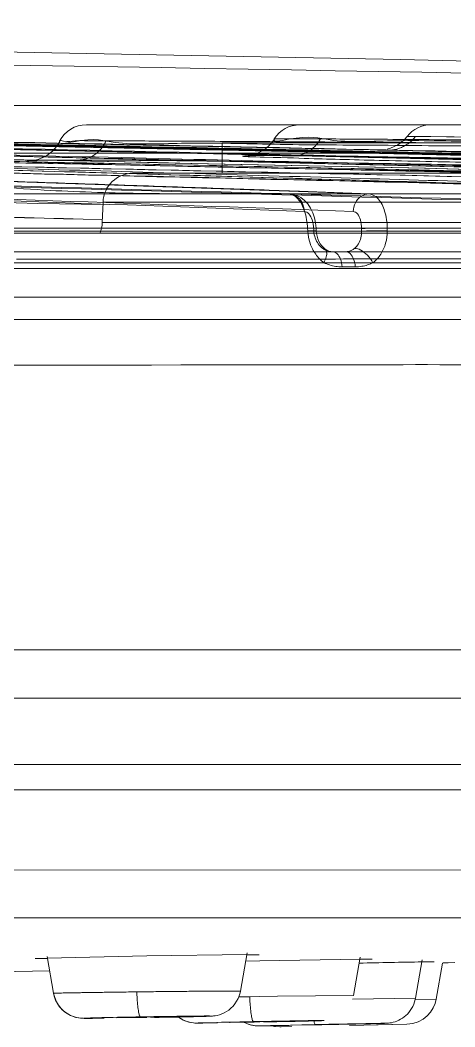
# Model space of a CAD drawing. Header units: millimetres. Extents: x 5438 to 6032, y -2661 to -1821.
# Drawn here: x 5837.965 to 5839.761, y -2151.171 to -2147.007 of the extents above; entities that cross this region are included whole.
import ezdxf

# ---------------------------------------------------------------- set-up
doc = ezdxf.new("R2010")
doc.units = ezdxf.units.MM
doc.header["$LTSCALE"] = 0.1
doc.layers.get('0').update_dxf_attribs({"lineweight": 15})

msp = doc.modelspace()

# ---------------------------------------------------------------- linework, layer by layer
for p, q in [((5838.2388, -2147.44), (5842.7849, -2147.44)), ((5838.3198, -2147.5068), (5838.271, -2147.5067)), ((5842.2236, -2147.515), (5838.8001, -2147.515)), ((5838.8001, -2147.64), (5838.8001, -2147.515)), ((5839.026, -2147.4982), (5839.0149, -2147.4985)), ((5839.0405, -2147.4981), (5839.026, -2147.4982)), ((5839.0642, -2147.498), (5839.0405, -2147.498)), ((5839.0693, -2147.498), (5839.0642, -2147.4981)), ((5839.1025, -2147.4981), (5839.0693, -2147.4981)), ((5839.2057, -2147.4981), (5839.1025, -2147.4984)), ((5839.5656, -2147.4878), (5839.564, -2147.4879)), ((5839.5991, -2147.4879), (5839.5649, -2147.4883)), ((5839.5672, -2147.4878), (5839.5656, -2147.4878)), ((5841.2236, -2147.5051), (5839.5672, -2147.4878)), ((5839.5991, -2147.4883), (5841.2236, -2147.5069)), ((5839.4788, -2147.5456), (5839.442, -2147.5445)), ((5839.4505, -2147.5447), (5839.4549, -2147.5448)), ((5839.4549, -2147.5448), (5839.4793, -2147.5456)), ((5843.0407, -2147.6299), (5839.4788, -2147.5456)), ((5838.0196, -2147.5877), (5838.0239, -2147.5875)), ((5838.0239, -2147.5875), (5838.0293, -2147.5873)), ((5838.0293, -2147.5873), (5838.036, -2147.5872)), ((5838.031, -2147.5871), (5838.1993, -2147.5859)), ((5838.036, -2147.5872), (5838.0438, -2147.587)), ((5838.0438, -2147.587), (5838.0528, -2147.5868)), ((5838.0528, -2147.5868), (5838.0632, -2147.5866)), ((5838.0632, -2147.5866), (5838.075, -2147.5865)), ((5838.075, -2147.5865), (5838.0882, -2147.5863)), ((5838.0882, -2147.5863), (5838.1029, -2147.5862)), ((5838.1029, -2147.5862), (5838.1193, -2147.5861)), ((5838.1193, -2147.5861), (5838.1373, -2147.586)), ((5838.1373, -2147.586), (5838.1571, -2147.586)), ((5838.1571, -2147.586), (5838.1789, -2147.586)), ((5838.1789, -2147.586), (5838.2026, -2147.586)), ((5838.3079, -2147.5863), (5838.3547, -2147.5865)), ((5838.3547, -2147.5865), (5838.4038, -2147.5868)), ((5838.4038, -2147.5868), (5838.4549, -2147.5872)), ((5838.4549, -2147.5872), (5838.508, -2147.5876)), ((5838.508, -2147.5876), (5838.5628, -2147.5881)), ((5838.5628, -2147.5881), (5838.6191, -2147.5887)), ((5838.6191, -2147.5887), (5838.6769, -2147.5893)), ((5838.6769, -2147.5893), (5838.736, -2147.5899)), ((5838.736, -2147.5899), (5838.7961, -2147.5906)), ((5838.7961, -2147.5906), (5838.8573, -2147.5913)), ((5838.8573, -2147.5913), (5838.9194, -2147.5921)), ((5838.9035, -2147.568), (5838.9057, -2147.5679)), ((5838.9057, -2147.5679), (5838.9088, -2147.5679)), ((5838.9088, -2147.5679), (5838.9128, -2147.5678)), ((5838.9128, -2147.5678), (5838.9203, -2147.5677)), ((5838.9194, -2147.5921), (5838.9821, -2147.5929)), ((5838.9203, -2147.5677), (5838.9295, -2147.5676)), ((5839.0894, -2147.5681), (5838.9236, -2147.5675)), ((5838.9295, -2147.5676), (5838.9403, -2147.5675)), ((5838.9403, -2147.5675), (5838.953, -2147.5675)), ((5838.953, -2147.5675), (5838.9675, -2147.5675)), ((5838.9675, -2147.5675), (5838.984, -2147.5675)), ((5838.9821, -2147.5929), (5839.0455, -2147.5938)), ((5838.984, -2147.5675), (5839.0026, -2147.5675)), ((5839.0026, -2147.5675), (5839.0235, -2147.5676)), ((5839.0235, -2147.5676), (5839.0469, -2147.5678)), ((5839.0455, -2147.5938), (5839.1095, -2147.5947)), ((5839.0469, -2147.5678), (5839.073, -2147.568)), ((5839.073, -2147.568), (5839.092, -2147.5681)), ((5839.1095, -2147.5947), (5839.1738, -2147.5956)), ((5839.1738, -2147.5956), (5839.2383, -2147.5966)), ((5839.2225, -2147.5695), (5839.2813, -2147.5702)), ((5839.2383, -2147.5966), (5839.3031, -2147.5976)), ((5839.2813, -2147.5702), (5839.3433, -2147.571)), ((5839.3031, -2147.5976), (5839.368, -2147.5986)), ((5839.3433, -2147.571), (5839.408, -2147.572)), ((5839.368, -2147.5986), (5839.4328, -2147.5996)), ((5839.408, -2147.572), (5839.4753, -2147.5729)), ((5839.4328, -2147.5996), (5839.4975, -2147.6007)), ((5839.4753, -2147.5729), (5839.5448, -2147.574)), ((5839.4975, -2147.6007), (5839.562, -2147.6017)), ((5839.5448, -2147.574), (5839.6162, -2147.5751)), ((5839.562, -2147.6017), (5839.6261, -2147.6028)), ((5839.6162, -2147.5751), (5839.6893, -2147.5763)), ((5839.6261, -2147.6028), (5839.6899, -2147.6039)), ((5839.6893, -2147.5763), (5839.7639, -2147.5776)), ((5839.6899, -2147.6039), (5839.7532, -2147.605)), ((5839.7532, -2147.605), (5839.8472, -2147.6067)), ((5841.1681, -2147.64), (5838.4321, -2147.64)), ((5839.3941, -2147.7256), (5837.5482, -2147.6615)), ((5839.0746, -2147.7259), (5831.4672, -2147.7228)), ((5834.2202, -2147.7238), (5841.3022, -2147.7265)), ((5839.0766, -2147.7259), (5839.0624, -2147.7254)), ((5838.3072, -2147.7607), (5838.3043, -2147.8444)), ((5841.293, -2147.7607), (5838.3072, -2147.7607)), ((5838.3043, -2147.8444), (5842.7195, -2147.8444)), ((5846.4445, -2147.8886), (5799.3983, -2147.8886)), ((5801.8827, -2147.8887), (5838.0729, -2147.8887)), ((5824.2352, -2147.8806), (5846.1892, -2147.8806)), ((5824.6937, -2147.8807), (5846.1971, -2147.8807)), ((5831.4979, -2147.8649), (5839.1526, -2147.868)), ((5841.3994, -2147.8686), (5834.2636, -2147.8659)), ((5846.3169, -2147.8887), (5838.0729, -2147.8887)), ((5838.0729, -2147.8887), (5847.0639, -2147.8887)), ((5839.1876, -2147.8678), (5839.1526, -2147.868)), ((5839.1531, -2147.8793), (5839.1526, -2147.868)), ((5839.1883, -2147.879), (5839.1531, -2147.8793)), ((5839.1876, -2147.8678), (5839.1778, -2147.8697)), ((5839.1783, -2147.8806), (5839.1778, -2147.8697)), ((5839.1883, -2147.879), (5839.1783, -2147.8806)), ((5839.1876, -2147.8678), (5839.1883, -2147.879)), ((5839.3758, -2147.8698), (5839.3757, -2147.8806)), ((5839.4818, -2147.8793), (5839.482, -2147.8681)), ((5824.3144, -2147.965), (5846.2035, -2147.965)), ((5839.2202, -2148.0106), (5834.1792, -2148.0104)), ((5834.1936, -2148.0104), (5841.4574, -2148.0104)), ((5837.9502, -2147.9965), (5838.0755, -2147.9965)), ((5838.0755, -2147.9965), (5838.1819, -2147.9965)), ((5838.1819, -2147.9965), (5838.5024, -2147.9964)), ((5838.5024, -2147.9964), (5838.5398, -2147.9964)), ((5838.5398, -2147.9964), (5838.5762, -2147.9964)), ((5838.5762, -2147.9964), (5838.7314, -2147.9962)), ((5838.7314, -2147.9962), (5838.8052, -2147.9961)), ((5844.3893, -2148.0104), (5839.4228, -2148.0104)), ((5846.0012, -2148.0341), (5834.178, -2148.0341)), ((5839.2955, -2148.0275), (5839.3499, -2148.0275)), ((5834.1692, -2148.1525), (5845.8769, -2148.1525)), ((5838.0387, -2148.2449), (5837.8532, -2148.2449)), ((5838.209, -2148.2449), (5838.0387, -2148.2449)), ((5838.4068, -2148.2449), (5838.209, -2148.2449)), ((5838.6281, -2148.2449), (5838.4068, -2148.2449)), ((5838.9403, -2148.245), (5838.6281, -2148.2449)), ((5839.1982, -2148.245), (5838.9403, -2148.245)), ((5839.9213, -2148.2453), (5839.1982, -2148.245)), ((5838.4534, -2148.4338), (5838.507, -2148.4337)), ((5838.507, -2148.4337), (5838.6288, -2148.4335)), ((5838.6288, -2148.4335), (5839.1607, -2148.4326)), ((5839.1607, -2148.4326), (5839.1965, -2148.4325)), ((5822.9216, -2149.8122), (5840.6246, -2149.8122)), ((5840.4888, -2150.0855), (5825.7152, -2150.0855)), ((5798.778, -2150.1913), (5847.0651, -2150.1913)), ((5841.5333, -2150.522), (5834.8868, -2150.5231)), ((5837.327, -2150.72), (5838.7591, -2150.7198)), ((5838.7591, -2150.7198), (5838.7865, -2150.7198)), ((5838.7865, -2150.7198), (5838.8378, -2150.7198)), ((5838.8378, -2150.7198), (5838.9563, -2150.7198)), ((5838.9563, -2150.7198), (5839.0811, -2150.7198)), ((5839.0811, -2150.7198), (5839.1722, -2150.7197)), ((5839.1722, -2150.7197), (5839.2145, -2150.7197)), ((5839.2145, -2150.7197), (5839.2975, -2150.7197)), ((5839.2975, -2150.7197), (5839.3373, -2150.7197)), ((5839.3373, -2150.7197), (5839.423, -2150.7197)), ((5839.423, -2150.7197), (5839.907, -2150.7196)), ((5838.0761, -2150.8866), (5838.027, -2150.8889)), ((5838.027, -2150.8889), (5838.0764, -2150.8895)), ((5838.4882, -2150.8779), (5838.0761, -2150.8866)), ((5838.103, -2151.0322), (5838.0762, -2150.8802)), ((5838.9031, -2150.8724), (5838.4882, -2150.8779)), ((5838.8751, -2151.0233), (5838.9031, -2150.8643)), ((5838.9024, -2150.8752), (5838.9523, -2150.873)), ((5838.9523, -2150.873), (5838.9031, -2150.8724)), ((5839.3701, -2150.891), (5838.9551, -2150.898)), ((5839.3421, -2151.0417), (5839.3702, -2150.8823)), ((5839.3696, -2150.8928), (5839.4194, -2150.8909)), ((5839.4194, -2150.8909), (5839.3701, -2150.891)), ((5839.5984, -2151.0529), (5839.6265, -2150.8932)), ((5838.9551, -2150.898), (5838.8968, -2150.8991)), ((5839.6261, -2150.9034), (5839.6758, -2150.9019)), ((5839.6758, -2150.9019), (5839.6264, -2150.9025)), ((5839.6838, -2151.0566), (5839.71, -2150.9079)), ((5839.7266, -2150.9063), (5839.7116, -2150.9066)), ((5839.7117, -2150.9066), (5839.7265, -2150.9063)), ((5839.7265, -2150.9063), (5839.7335, -2150.9061)), ((5839.7334, -2150.9061), (5839.7266, -2150.9063)), ((5839.7606, -2150.9055), (5839.7334, -2150.9061)), ((5839.7335, -2150.9061), (5839.7605, -2150.9055)), ((5839.7605, -2150.9055), (5839.7612, -2150.9055)), ((5837.2381, -2150.9547), (5838.0866, -2150.9391)), ((5838.4882, -2151.0259), (5838.4467, -2151.0264)), ((5838.9135, -2151.0462), (5838.8679, -2151.0468)), ((5838.9551, -2151.0456), (5838.9135, -2151.0462)), ((5839.0278, -2151.0447), (5838.9551, -2151.0456)), ((5839.3421, -2151.0417), (5839.0278, -2151.0447)), ((5839.5984, -2151.0529), (5839.3389, -2151.0561)), ((5839.6838, -2151.0566), (5839.5983, -2151.0579)), ((5839.6792, -2151.0745), (5839.6838, -2151.0566)), ((5838.2508, -2151.1359), (5838.2639, -2151.1358)), ((5838.2639, -2151.1358), (5838.2799, -2151.1357)), ((5838.3633, -2151.1332), (5838.4647, -2151.1323)), ((5838.3655, -2151.133), (5838.3633, -2151.1332)), ((5838.4412, -2151.1311), (5838.3655, -2151.133)), ((5838.4729, -2151.1305), (5838.4412, -2151.1311)), ((5838.462, -2151.1297), (5838.5175, -2151.1288)), ((5838.4647, -2151.1323), (5838.4882, -2151.1319)), ((5838.4883, -2151.1302), (5838.4729, -2151.1305)), ((5838.5204, -2151.1297), (5838.4883, -2151.1302)), ((5838.5036, -2151.1316), (5838.5352, -2151.131)), ((5838.6132, -2151.1289), (5838.5204, -2151.1297)), ((5838.5352, -2151.131), (5838.6015, -2151.1294)), ((5838.6015, -2151.1294), (5838.611, -2151.1291)), ((5838.611, -2151.1291), (5838.6132, -2151.1289)), ((5838.6464, -2151.1298), (5838.6702, -2151.1292)), ((5838.6702, -2151.1292), (5838.691, -2151.1287)), ((5838.691, -2151.1287), (5838.7089, -2151.1283)), ((5838.7089, -2151.1283), (5838.7238, -2151.1278)), ((5838.7238, -2151.1278), (5838.7359, -2151.1275)), ((5838.7359, -2151.1275), (5838.7453, -2151.1271)), ((5838.7797, -2151.1544), (5838.6965, -2151.1552)), ((5838.7007, -2151.1554), (5838.7071, -2151.1553)), ((5838.7008, -2151.1548), (5838.7781, -2151.1527)), ((5838.7071, -2151.1553), (5838.7198, -2151.1552)), ((5838.7198, -2151.1552), (5838.7429, -2151.155)), ((5838.8302, -2151.1526), (5838.9321, -2151.1511)), ((5838.8323, -2151.1524), (5838.8302, -2151.1526)), ((5838.9079, -2151.1505), (5838.8323, -2151.1524)), ((5838.9395, -2151.1499), (5838.9079, -2151.1505)), ((5838.9292, -2151.1494), (5838.9846, -2151.1483)), ((5838.9321, -2151.1511), (5838.9551, -2151.1507)), ((5838.9551, -2151.1495), (5838.9395, -2151.1499)), ((5839.0363, -2151.1658), (5838.9521, -2151.1671)), ((5838.9876, -2151.1489), (5838.9551, -2151.1495)), ((5838.9558, -2151.1672), (5838.9634, -2151.1671)), ((5838.9634, -2151.1671), (5839.0194, -2151.1662)), ((5838.9707, -2151.1504), (5839.0024, -2151.1497)), ((5839.0801, -2151.1477), (5838.9876, -2151.1489)), ((5838.9989, -2151.1658), (5839.0345, -2151.165)), ((5839.0024, -2151.1497), (5839.0684, -2151.1481)), ((5839.0028, -2151.1665), (5839.0161, -2151.1697)), ((5839.0161, -2151.1697), (5839.0375, -2151.1711)), ((5839.0194, -2151.1662), (5839.075, -2151.1651)), ((5839.0345, -2151.165), (5839.1288, -2151.1629)), ((5839.0431, -2151.1709), (5839.0376, -2151.1711)), ((5839.0376, -2151.1711), (5839.0427, -2151.171)), ((5839.0427, -2151.171), (5839.0844, -2151.1701)), ((5839.0857, -2151.17), (5839.0431, -2151.1709)), ((5839.0684, -2151.1481), (5839.0779, -2151.1478)), ((5839.07, -2151.149), (5839.0952, -2151.1484)), ((5839.0779, -2151.1478), (5839.0801, -2151.1477)), ((5839.0864, -2151.1643), (5839.1506, -2151.1632)), ((5839.0886, -2151.1642), (5839.0864, -2151.1643)), ((5839.164, -2151.1624), (5839.0886, -2151.1642)), ((5839.0952, -2151.1484), (5839.1393, -2151.1474)), ((5839.1288, -2151.1629), (5839.1856, -2151.1617)), ((5839.1393, -2151.1474), (5839.1663, -2151.1468)), ((5839.1506, -2151.1632), (5839.1887, -2151.1625)), ((5839.1956, -2151.1618), (5839.164, -2151.1624)), ((5839.1856, -2151.1617), (5839.2409, -2151.1605)), ((5839.1887, -2151.1625), (5839.2114, -2151.162)), ((5839.2114, -2151.1614), (5839.1956, -2151.1618)), ((5839.2438, -2151.1608), (5839.2114, -2151.1614)), ((5839.2271, -2151.1617), (5839.2587, -2151.161)), ((5839.2409, -2151.1605), (5839.3933, -2151.1575)), ((5839.3364, -2151.1591), (5839.2438, -2151.1608)), ((5839.3247, -2151.1595), (5839.3342, -2151.1592)), ((5839.3264, -2151.1649), (5839.5633, -2151.1599)), ((5839.3326, -2151.1598), (5839.3521, -2151.1593)), ((5839.3342, -2151.1592), (5839.3364, -2151.1591)), ((5839.3521, -2151.1593), (5839.4025, -2151.1582)), ((5839.4025, -2151.1582), (5839.4495, -2151.157)), ((5839.5633, -2151.1599), (5839.4372, -2151.1625)), ((5839.4495, -2151.157), (5839.4698, -2151.1565)), ((5839.4698, -2151.1565), (5839.4759, -2151.1563)), ((5839.4759, -2151.1563), (5839.4789, -2151.1562))]:
    msp.add_line(p, q)
for points in [[(5846.669, -2147.3571), (5843.159, -2147.2566), (5839.5369, -2147.1697), (5835.7899, -2147.0978), (5831.9474, -2147.0431), (5828.0512, -2147.0072)], [(5841.3035, -2147.7265), (5838.4467, -2147.6423), (5835.7092, -2147.5655), (5833.091, -2147.4989), (5830.592, -2147.4448), (5828.2123, -2147.4045), (5825.9519, -2147.3786)], [(5844.2289, -2147.7246), (5840.9701, -2147.6433), (5837.8473, -2147.5679), (5834.8607, -2147.5018), (5832.0101, -2147.4475), (5829.2955, -2147.4067), (5826.717, -2147.3802)], [(5845.2987, -2147.7209), (5841.9618, -2147.6359), (5838.7643, -2147.5606), (5835.706, -2147.4968), (5832.7869, -2147.4454), (5830.0072, -2147.4071), (5827.3668, -2147.3818)], [(5845.7466, -2147.7182), (5842.4456, -2147.6293), (5839.274, -2147.5541), (5836.2318, -2147.4924), (5833.3189, -2147.4437), (5830.5355, -2147.4076), (5827.8816, -2147.3833)], [(5845.8934, -2147.7174), (5842.7401, -2147.6308), (5839.6607, -2147.5569), (5836.6553, -2147.4955), (5833.7239, -2147.4465), (5830.8665, -2147.4094), (5828.0832, -2147.3839)], [(5846.1192, -2147.7161), (5843.1646, -2147.6326), (5840.2137, -2147.5604), (5837.2665, -2147.4996), (5834.3231, -2147.4502), (5831.3836, -2147.412), (5828.4479, -2147.3851)], [(5846.1246, -2147.7161), (5843.1764, -2147.6327), (5840.2312, -2147.5606), (5837.2892, -2147.4998), (5834.3503, -2147.4503), (5831.4147, -2147.4122), (5828.4823, -2147.3853)], [(5846.1355, -2147.716), (5843.3317, -2147.6363), (5840.4731, -2147.5657), (5837.5595, -2147.5046), (5834.5911, -2147.4537), (5831.5678, -2147.4138), (5828.4897, -2147.3853)], [(5838.1285, -2147.5085), (5838.1193, -2147.5241), (5838.1091, -2147.5374), (5838.0982, -2147.5489), (5838.0867, -2147.5587), (5838.075, -2147.5668), (5838.0631, -2147.5734), (5838.0518, -2147.5786), (5838.0416, -2147.5822), (5838.033, -2147.5847), (5838.0266, -2147.5861), (5838.0221, -2147.587), (5838.0188, -2147.5875), (5838.0167, -2147.5877), (5838.0154, -2147.5879), (5838.0147, -2147.588), (5838.0145, -2147.588), (5838.0148, -2147.588), (5838.0154, -2147.5879), (5838.0165, -2147.5879), (5838.0179, -2147.5878), (5838.0196, -2147.5877)], [(5839.0157, -2147.4991), (5839.0053, -2147.5137), (5838.9935, -2147.5264), (5838.981, -2147.5374), (5838.9677, -2147.5467), (5838.9545, -2147.5539), (5838.9419, -2147.5593), (5838.9307, -2147.5629), (5838.9217, -2147.5652), (5838.9148, -2147.5665), (5838.9101, -2147.5673), (5838.907, -2147.5677), (5838.9048, -2147.5679), (5838.9035, -2147.568), (5838.9027, -2147.5681), (5838.9024, -2147.5681)], [(5839.5644, -2147.4883), (5839.5525, -2147.5014), (5839.5394, -2147.5129), (5839.5254, -2147.5225), (5839.5109, -2147.5304), (5839.4959, -2147.5363), (5839.481, -2147.5406)], [(5839.4439, -2147.5444), (5839.4515, -2147.5443), (5839.4721, -2147.5446), (5839.5058, -2147.5452), (5839.5527, -2147.546), (5839.6128, -2147.5472), (5839.6856, -2147.5487), (5839.7708, -2147.5505)], [(5838.2026, -2147.586), (5838.2222, -2147.586), (5838.2426, -2147.586), (5838.2637, -2147.5861), (5838.2855, -2147.5862), (5838.3079, -2147.5863)], [(5838.9024, -2147.5681), (5838.9028, -2147.568), (5838.9035, -2147.568)], [(5839.092, -2147.5681), (5839.116, -2147.5683), (5839.1412, -2147.5686), (5839.1673, -2147.5689), (5839.1945, -2147.5692), (5839.2225, -2147.5695)], [(5839.1876, -2147.8678), (5839.1853, -2147.8462), (5839.1808, -2147.8247), (5839.1737, -2147.8037), (5839.1646, -2147.7846), (5839.1532, -2147.7674), (5839.1399, -2147.7529), (5839.1249, -2147.7412), (5839.1088, -2147.7329), (5839.0925, -2147.7279), (5839.0767, -2147.7259)], [(5839.2248, -2147.9541), (5839.2178, -2147.9482), (5839.2111, -2147.9408), (5839.2049, -2147.9321), (5839.1996, -2147.9225), (5839.1951, -2147.9122), (5839.1918, -2147.9013), (5839.1895, -2147.8902), (5839.1883, -2147.879)], [(5839.2556, -2147.965), (5839.248, -2147.9644), (5839.24, -2147.9622), (5839.2321, -2147.9588), (5839.2249, -2147.9542)], [(5838.103, -2151.0322), (5838.1058, -2151.0443), (5838.1114, -2151.0602)], [(5838.1031, -2151.0322), (5838.1061, -2151.045), (5838.1119, -2151.0611), (5838.1196, -2151.0757), (5838.1287, -2151.0888), (5838.1389, -2151.1), (5838.1498, -2151.1095), (5838.1614, -2151.1174), (5838.1733, -2151.1238), (5838.1855, -2151.1288), (5838.1971, -2151.1321), (5838.2076, -2151.1342), (5838.2162, -2151.1352), (5838.2215, -2151.1356), (5838.2253, -2151.1357)], [(5838.1114, -2151.0602), (5838.1189, -2151.0748), (5838.1279, -2151.0878), (5838.1378, -2151.099), (5838.1485, -2151.1085), (5838.16, -2151.1166), (5838.1717, -2151.1231), (5838.1838, -2151.1282), (5838.1953, -2151.1317), (5838.206, -2151.1339), (5838.2148, -2151.1351), (5838.2204, -2151.1355), (5838.2245, -2151.1357), (5838.2287, -2151.1358)], [(5838.7453, -2151.1271), (5838.7492, -2151.1269), (5838.7527, -2151.1268), (5838.7559, -2151.1266), (5838.7594, -2151.1264), (5838.7641, -2151.126), (5838.7702, -2151.1252), (5838.7787, -2151.1236), (5838.7883, -2151.1211), (5838.7979, -2151.1178), (5838.8076, -2151.1134), (5838.8173, -2151.108), (5838.8268, -2151.1016), (5838.836, -2151.094), (5838.8446, -2151.0854), (5838.8524, -2151.0758), (5838.8594, -2151.0654), (5838.8652, -2151.0543), (5838.87, -2151.0425), (5838.8736, -2151.0299), (5838.875, -2151.0232)], [(5839.4789, -2151.1562), (5839.4806, -2151.1561), (5839.483, -2151.156), (5839.4867, -2151.1557), (5839.4925, -2151.155), (5839.4995, -2151.1538), (5839.5066, -2151.1522), (5839.514, -2151.15), (5839.5217, -2151.1472), (5839.5295, -2151.1438), (5839.5372, -2151.1398), (5839.5446, -2151.1351), (5839.5518, -2151.13), (5839.5586, -2151.1243), (5839.5652, -2151.118), (5839.5713, -2151.1111), (5839.5771, -2151.1036), (5839.5824, -2151.0955), (5839.5871, -2151.0869), (5839.5912, -2151.0777), (5839.5947, -2151.0679), (5839.5974, -2151.0576), (5839.5983, -2151.0529)], [(5839.5634, -2151.1599), (5839.5871, -2151.1571), (5839.6097, -2151.1499), (5839.6297, -2151.1391), (5839.6467, -2151.1255), (5839.6608, -2151.1097), (5839.6716, -2151.0925), (5839.6792, -2151.0745)], [(5838.2287, -2151.1358), (5838.232, -2151.1358), (5838.2359, -2151.1359), (5838.2402, -2151.1359), (5838.2508, -2151.1359)], [(5838.6058, -2151.1306), (5838.62, -2151.1303), (5838.6464, -2151.1298)], [(5838.6184, -2151.1304), (5838.6283, -2151.137), (5838.639, -2151.1429), (5838.6498, -2151.1475), (5838.6607, -2151.1509), (5838.6708, -2151.1532)], [(5838.6185, -2151.1304), (5838.6191, -2151.1308), (5838.6295, -2151.1378), (5838.6404, -2151.1435), (5838.6512, -2151.148), (5838.6621, -2151.1513)], [(5838.6621, -2151.1513), (5838.6722, -2151.1535), (5838.6806, -2151.1546), (5838.6871, -2151.1551), (5838.6908, -2151.1553), (5838.6933, -2151.1553), (5838.6957, -2151.1554), (5838.7007, -2151.1554)], [(5838.891, -2151.1526), (5838.8988, -2151.1564), (5838.9075, -2151.1599), (5838.916, -2151.1626), (5838.9245, -2151.1647), (5838.9324, -2151.166), (5838.9393, -2151.1668), (5838.9448, -2151.1671), (5838.9482, -2151.1672), (5838.9504, -2151.1672), (5838.9522, -2151.1672), (5838.9558, -2151.1672)], [(5838.8954, -2151.1548), (5838.9038, -2151.1585), (5838.9122, -2151.1615), (5838.9206, -2151.1638), (5838.9285, -2151.1654), (5838.9358, -2151.1664), (5838.942, -2151.167), (5838.9432, -2151.167)]]:
    msp.add_lwpolyline(points)
for centre, radius, start, end in [((5822.8346, -2919.3999), 771.9628, 88.2712144, 89.5829198), ((5822.8542, -2917.7918), 770.3547, 88.2696343, 89.5819234), ((5838.2388, -2147.565), 0.125, 90, 152.8891), ((5839.1207, -2147.565), 0.125, 90, 147.867), ((5839.6623, -2147.565), 0.125, 90, 141.877), ((5838.4321, -2147.765), 0.125, 90, 178), ((5813.8556, -3140.3466), 992.816, 88.5888431, 88.8865301), ((5813.6758, -3147.6522), 1000.1232, 88.5888504, 88.8843634), ((5822.7783, -2919.0198), 771.4057, 88.8465343, 89.0597381), ((5822.7865, -2918.6433), 771.0291, 88.8465843, 89.0596112), ((5838.1793, -2147.84), 0.125, 336.8993, 358), ((5839.6252, -2486.4714), 338.0392, 89.936436, 90.072665), ((5841.1751, -2239.0399), 88.1511, 91.006707, 91.176042), ((5839.4587, -2150.989), 1.0127, 182.1172, 183.6923), ((5839.9198, -2151.0068), 1.0071, 182.2426, 183.8292), ((5838.912, -2176.9896), 25.8638, 90.99678, 91.33158), ((5839.0522, -2183.5547), 32.4303, 90.6756, 90.94478), ((5838.0718, -2125.3411), 25.7951, 270.99636, 271.33302), ((5839.6843, -2189.5747), 38.4327, 91.12587, 91.35112), ((5839.9039, -2199.4252), 48.2857, 90.91013, 91.09098), ((5838.2348, -2112.8279), 38.3302, 271.12559, 271.35209), ((5837.6506, -2075.0298), 76.1485, 271.199268, 271.313268), ((5838.7642, -2128.2757), 22.8907, 271.23782, 271.40308)]:
    msp.add_arc(centre, radius, start, end)
for points, knots in [([(5799.9338, -2147.3586), (5803.7643, -2147.2626), (5811.4267, -2147.1187), (5822.922, -2147.0467), (5834.4173, -2147.1187), (5842.0796, -2147.2627), (5845.9102, -2147.3586)], [0, 0, 0, 0, 0.25, 0.5, 0.75, 1, 1, 1, 1]), ([(5822.9213, -2147.3619), (5823.4258, -2147.3619), (5824.4341, -2147.3616), (5825.945, -2147.3607), (5827.4523, -2147.3599), (5828.9541, -2147.3593), (5830.4484, -2147.3591), (5832.4171, -2147.3593), (5834.3634, -2147.3597), (5836.276, -2147.36), (5837.6565, -2147.3601), (5838.9816, -2147.3603), (5840.2292, -2147.3606), (5841.372, -2147.3607), (5842.3871, -2147.3607), (5843.2592, -2147.3605), (5843.98, -2147.3604), (5844.4848, -2147.3601), (5844.8163, -2147.3599), (5845.07, -2147.3597), (5845.3294, -2147.3595), (5845.5853, -2147.3591), (5845.7589, -2147.3589), (5845.8748, -2147.3586), (5845.9732, -2147.3584), (5846.0857, -2147.3583), (5846.2086, -2147.358), (5846.3157, -2147.3578), (5846.4074, -2147.3576), (5846.4849, -2147.3575), (5846.5405, -2147.3573), (5846.5781, -2147.3572), (5846.6011, -2147.3572), (5846.6207, -2147.3571), (5846.6369, -2147.3571), (5846.6483, -2147.3571), (5846.6558, -2147.3571), (5846.6601, -2147.3571), (5846.6636, -2147.3571), (5846.6663, -2147.3571), (5846.6681, -2147.3571), (5846.669, -2147.3571), (5846.6694, -2147.3571), (5846.6695, -2147.3571)], [0, 0, 0, 0, 0.063732, 0.127369, 0.190866, 0.254139, 0.317094, 0.379625, 0.502835, 0.562966, 0.621227, 0.677238, 0.730352, 0.778832, 0.821598, 0.85859, 0.888999, 0.912651, 0.922367, 0.930873, 0.9447, 0.955137, 0.963199, 0.966622, 0.969786, 0.975624, 0.980838, 0.985306, 0.989164, 0.992421, 0.995086, 0.996199, 0.997167, 0.997992, 0.998674, 0.999215, 0.999432, 0.999615, 0.999763, 0.999877, 0.999956, 0.999982, 1, 1, 1, 1]), ([(5845.9102, -2147.3586), (5845.8499, -2147.3587), (5845.7137, -2147.3589), (5845.4966, -2147.3593), (5845.2354, -2147.3596), (5844.9405, -2147.3598), (5844.5926, -2147.36), (5844.1767, -2147.3603), (5843.6643, -2147.3605), (5843.0415, -2147.3606), (5842.3167, -2147.3606), (5841.505, -2147.3607), (5840.6189, -2147.3606), (5839.7017, -2147.3605), (5838.7616, -2147.3603), (5837.8523, -2147.3601), (5836.9544, -2147.36), (5836.0263, -2147.3599), (5835.0349, -2147.3598), (5834.0369, -2147.3596), (5833.0825, -2147.3595), (5832.232, -2147.3594), (5831.4345, -2147.3593), (5830.6855, -2147.3592), (5829.9285, -2147.3591), (5829.1933, -2147.359), (5828.4855, -2147.359), (5827.85, -2147.3591), (5827.2577, -2147.3592), (5826.7263, -2147.3594), (5826.2116, -2147.3595), (5825.7213, -2147.3597), (5825.238, -2147.3599), (5824.7695, -2147.3601), (5824.308, -2147.3604), (5823.8499, -2147.3606), (5823.3877, -2147.3608), (5823.077, -2147.3609), (5822.9216, -2147.3609)], [0, 0, 0, 0, 0.007865, 0.01778, 0.028328, 0.041955, 0.056264, 0.073729, 0.096226, 0.123137, 0.154999, 0.190818, 0.229056, 0.270639, 0.310512, 0.35174, 0.389304, 0.427678, 0.472863, 0.518671, 0.557925, 0.597414, 0.62966, 0.661992, 0.695165, 0.728437, 0.757945, 0.787531, 0.811366, 0.835242, 0.856876, 0.878536, 0.899228, 0.919939, 0.939685, 0.959446, 0.979719, 1, 1, 1, 1]), ([(5839.0746, -2147.7259), (5838.9804, -2147.722), (5838.7741, -2147.7267), (5838.4371, -2147.725), (5838.0426, -2147.7127), (5837.6074, -2147.6747), (5837.1499, -2147.6591), (5836.6707, -2147.6423), (5836.1445, -2147.6245), (5835.5422, -2147.6048), (5834.856, -2147.5829), (5834.0831, -2147.5592), (5833.2145, -2147.5326), (5832.243, -2147.5054), (5831.1594, -2147.4769), (5829.9544, -2147.4482), (5828.6149, -2147.4206), (5827.126, -2147.3956), (5826.082, -2147.383), (5825.5329, -2147.3779)], [0, 0, 0, 0, 0.020886, 0.045648, 0.074644, 0.108252, 0.142373, 0.175979, 0.214437, 0.258965, 0.309439, 0.366477, 0.430193, 0.501884, 0.581704, 0.670234, 0.76879, 0.878402, 1, 1, 1, 1]), ([(5839.4066, -2147.726), (5839.3109, -2147.7222), (5839.1036, -2147.7143), (5838.7674, -2147.7024), (5838.38, -2147.689), (5837.9362, -2147.6741), (5837.4351, -2147.6579), (5836.8778, -2147.6399), (5836.2607, -2147.6192), (5835.5613, -2147.5957), (5834.7666, -2147.5715), (5833.861, -2147.5435), (5832.8483, -2147.5146), (5831.7174, -2147.4841), (5830.4623, -2147.4534), (5829.0696, -2147.4237), (5827.525, -2147.3971), (5826.4432, -2147.3838), (5825.8749, -2147.3785)], [0, 0, 0, 0, 0.021231, 0.045963, 0.074553, 0.107144, 0.144367, 0.185681, 0.23072, 0.281188, 0.340774, 0.406927, 0.481984, 0.565314, 0.657643, 0.760226, 0.874042, 1, 1, 1, 1]), ([(5841.3022, -2147.7265), (5840.9598, -2147.7164), (5840.1964, -2147.6936), (5838.9724, -2147.6578), (5837.5754, -2147.6174), (5836.0326, -2147.5744), (5834.3293, -2147.5291), (5832.4654, -2147.4835), (5830.4384, -2147.4401), (5828.2488, -2147.4028), (5826.7353, -2147.3852), (5825.9516, -2147.3786)], [0, 0, 0, 0, 0.066936, 0.149212, 0.239255, 0.339989, 0.450754, 0.572156, 0.704266, 0.846881, 1, 1, 1, 1]), ([(5826.2751, -2147.3792), (5827.0483, -2147.3859), (5828.5432, -2147.4034), (5830.708, -2147.4405), (5832.7168, -2147.4835), (5834.5695, -2147.5288), (5836.2682, -2147.5738), (5837.8116, -2147.6167), (5839.2151, -2147.6572), (5840.4531, -2147.6932), (5841.2291, -2147.7161), (5841.5793, -2147.7265)], [0, 0, 0, 0, 0.151541, 0.292973, 0.424288, 0.545286, 0.656171, 0.757283, 0.847871, 0.931329, 1, 1, 1, 1]), ([(5826.7168, -2147.3802), (5827.4193, -2147.3856), (5828.8244, -2147.3992), (5830.8725, -2147.4269), (5832.8613, -2147.4604), (5834.731, -2147.4972), (5836.5409, -2147.5366), (5838.2321, -2147.576), (5839.8636, -2147.6156), (5841.3775, -2147.6532), (5842.8322, -2147.6897), (5843.7631, -2147.7129), (5844.2284, -2147.7246)], [0, 0, 0, 0, 0.120335, 0.240664, 0.350842, 0.461011, 0.560979, 0.660907, 0.750759, 0.840507, 0.920287, 1, 1, 1, 1]), ([(5844.358, -2147.7243), (5843.893, -2147.7126), (5842.9624, -2147.6893), (5841.5107, -2147.6527), (5840.0022, -2147.615), (5838.3808, -2147.5755), (5836.7022, -2147.5362), (5834.9096, -2147.4971), (5833.0596, -2147.4607), (5831.0954, -2147.4274), (5829.0742, -2147.3999), (5827.6888, -2147.3863), (5826.996, -2147.3808)], [0, 0, 0, 0, 0.08037, 0.160806, 0.250878, 0.341052, 0.440986, 0.540952, 0.650799, 0.760646, 0.880321, 1, 1, 1, 1]), ([(5845.2985, -2147.7209), (5843.5061, -2147.6739), (5839.7215, -2147.5765), (5833.7444, -2147.4508), (5829.5592, -2147.3979), (5827.3667, -2147.3818)], [0, 0, 0, 0, 0.299917, 0.633249, 1, 1, 1, 1]), ([(5827.5932, -2147.3824), (5829.7594, -2147.3986), (5833.8984, -2147.4513), (5839.816, -2147.5761), (5843.5673, -2147.6735), (5845.3462, -2147.7206)], [0, 0, 0, 0, 0.366003, 0.699335, 1, 1, 1, 1]), ([(5827.8815, -2147.3833), (5830.0098, -2147.3987), (5834.1234, -2147.4472), (5840.0784, -2147.5656), (5843.9048, -2147.6659), (5845.7465, -2147.7183)], [0, 0, 0, 0, 0.357344, 0.690675, 1, 1, 1, 1]), ([(5845.7761, -2147.7181), (5843.946, -2147.6656), (5840.1462, -2147.5656), (5834.237, -2147.4477), (5830.1577, -2147.3993), (5828.0484, -2147.3838)], [0, 0, 0, 0, 0.309778, 0.643109, 1, 1, 1, 1]), ([(5845.8933, -2147.7173), (5844.0299, -2147.663), (5840.1876, -2147.5619), (5834.2508, -2147.446), (5830.1775, -2147.399), (5828.0832, -2147.3839)], [0, 0, 0, 0, 0.313961, 0.647293, 1, 1, 1, 1]), ([(5828.2182, -2147.3843), (5830.2967, -2147.3995), (5834.3417, -2147.4465), (5840.2411, -2147.562), (5844.0617, -2147.6629), (5845.9161, -2147.7173)], [0, 0, 0, 0, 0.352257, 0.685588, 1, 1, 1, 1]), ([(5828.4479, -2147.3851), (5830.4064, -2147.3993), (5834.3286, -2147.4427), (5840.2191, -2147.553), (5844.1509, -2147.6567), (5846.1192, -2147.7161)], [0, 0, 0, 0, 0.332426, 0.665759, 1, 1, 1, 1]), ([(5846.1249, -2147.7161), (5844.1605, -2147.6567), (5840.236, -2147.5532), (5834.355, -2147.4429), (5830.4384, -2147.3994), (5828.4823, -2147.3853)], [0, 0, 0, 0, 0.334113, 0.667441, 1, 1, 1, 1]), ([(5839.1391, -2147.7983), (5837.579, -2147.7408), (5834.5144, -2147.6385), (5830.0007, -2147.512), (5827.0468, -2147.4652), (5825.5979, -2147.4504)], [0, 0, 0, 0, 0.345747, 0.679093, 1, 1, 1, 1]), ([(5825.8094, -2147.4509), (5827.2586, -2147.466), (5830.2116, -2147.5133), (5834.7219, -2147.6399), (5837.7829, -2147.7415), (5839.3406, -2147.7985)], [0, 0, 0, 0, 0.321217, 0.65454, 1, 1, 1, 1]), ([(5826.013, -2147.451), (5827.6584, -2147.4669), (5831.0098, -2147.5152), (5836.1262, -2147.6448), (5839.5974, -2147.7439), (5841.363, -2147.7989)], [0, 0, 0, 0, 0.321507, 0.654857, 1, 1, 1, 1]), ([(5841.5168, -2147.7989), (5839.7577, -2147.7443), (5836.2983, -2147.6459), (5831.1973, -2147.5164), (5827.8549, -2147.4678), (5826.2131, -2147.4516)], [0, 0, 0, 0, 0.344905, 0.678229, 1, 1, 1, 1]), ([(5844.2802, -2147.7967), (5842.2693, -2147.7437), (5838.3127, -2147.6478), (5832.4761, -2147.5178), (5828.6499, -2147.4689), (5826.7697, -2147.4523)], [0, 0, 0, 0, 0.344576, 0.677922, 1, 1, 1, 1]), ([(5826.9424, -2147.453), (5828.8075, -2147.4697), (5832.6019, -2147.5188), (5838.3887, -2147.6481), (5842.3105, -2147.7437), (5844.3035, -2147.7964)], [0, 0, 0, 0, 0.32224, 0.655564, 1, 1, 1, 1]), ([(5827.4095, -2147.4538), (5829.3303, -2147.4691), (5833.2437, -2147.5158), (5839.2204, -2147.6378), (5843.2763, -2147.7371), (5845.34, -2147.7928)], [0, 0, 0, 0, 0.321331, 0.654667, 1, 1, 1, 1]), ([(5845.3013, -2147.7926), (5843.2588, -2147.7369), (5839.244, -2147.6377), (5833.3268, -2147.5165), (5829.4519, -2147.4698), (5827.5496, -2147.4544)], [0, 0, 0, 0, 0.345234, 0.678561, 1, 1, 1, 1]), ([(5845.7757, -2147.7906), (5843.7912, -2147.7342), (5839.8223, -2147.6288), (5833.8683, -2147.5193), (5829.8988, -2147.47), (5827.9141, -2147.4556)], [0, 0, 0, 0, 0.333376, 0.666709, 1, 1, 1, 1]), ([(5828.0156, -2147.4565), (5829.9858, -2147.4727), (5833.926, -2147.5191), (5839.8354, -2147.6306), (5843.7742, -2147.7329), (5845.7434, -2147.791)], [0, 0, 0, 0, 0.333361, 0.666693, 1, 1, 1, 1]), ([(5828.1082, -2147.4561), (5830.0871, -2147.4714), (5834.0452, -2147.5167), (5839.9818, -2147.6279), (5843.9392, -2147.7309), (5845.9177, -2147.7896)], [0, 0, 0, 0, 0.333299, 0.666632, 1, 1, 1, 1]), ([(5845.8878, -2147.7896), (5843.9223, -2147.7321), (5839.9908, -2147.6277), (5834.0923, -2147.5179), (5830.1593, -2147.471), (5828.1927, -2147.4567)], [0, 0, 0, 0, 0.33331, 0.666643, 1, 1, 1, 1]), ([(5838.1275, -2147.5081), (5838.1187, -2147.5253), (5838.2637, -2147.4882), (5838.3676, -2147.5274), (5838.6698, -2147.511), (5839.0043, -2147.5227), (5839.4134, -2147.5239), (5839.8441, -2147.5285), (5840.2738, -2147.5317), (5840.67, -2147.5345), (5841.0055, -2147.5363), (5841.2057, -2147.5371), (5841.2914, -2147.5373)], [0, 0, 0, 0, 0.018414, 0.072841, 0.159464, 0.272197, 0.403103, 0.542957, 0.681906, 0.810175, 0.91875, 1, 1, 1, 1]), ([(5838.271, -2147.5067), (5838.2447, -2147.5067), (5838.1996, -2147.5027), (5838.1587, -2147.5132), (5838.1301, -2147.5031), (5838.1276, -2147.508)], [0, 0, 0, 0, 0.550011, 0.885367, 1, 1, 1, 1]), ([(5838.3198, -2147.5068), (5838.3185, -2147.5096), (5838.3155, -2147.5153), (5838.309, -2147.5264), (5838.2993, -2147.5397), (5838.2855, -2147.5539), (5838.2698, -2147.566), (5838.2527, -2147.5755), (5838.2349, -2147.582), (5838.217, -2147.5855), (5838.2051, -2147.5861), (5838.1993, -2147.5859)], [0, 0, 0, 0, 0.062659, 0.125906, 0.253377, 0.384258, 0.514157, 0.641931, 0.766753, 0.885253, 1, 1, 1, 1]), ([(5841.483, -2147.5361), (5841.4784, -2147.5168), (5841.3647, -2147.5579), (5841.2297, -2147.5151), (5840.9435, -2147.533), (5840.6026, -2147.5206), (5840.1961, -2147.5195), (5839.7653, -2147.5149), (5839.3365, -2147.5119), (5838.9408, -2147.5093), (5838.6056, -2147.5075), (5838.4055, -2147.5068), (5838.3198, -2147.5067)], [0, 0, 0, 0, 0.01877, 0.073454, 0.160204, 0.272932, 0.403725, 0.543396, 0.682148, 0.810255, 0.918742, 1, 1, 1, 1]), ([(5842.1752, -2147.5325), (5842.0899, -2147.5319), (5841.8904, -2147.5305), (5841.5559, -2147.5276), (5841.1604, -2147.5238), (5840.7312, -2147.5198), (5840.301, -2147.5145), (5839.8919, -2147.5126), (5839.5582, -2147.501), (5839.2541, -2147.5167), (5839.1534, -2147.4789), (5839.0045, -2147.515), (5839.0149, -2147.4985)], [0, 0, 0, 0, 0.080977, 0.189379, 0.317556, 0.456482, 0.596367, 0.727347, 0.840189, 0.926944, 0.981503, 1, 1, 1, 1]), ([(5839.0894, -2147.5681), (5839.0921, -2147.5682), (5839.0977, -2147.5681), (5839.1089, -2147.5673), (5839.1231, -2147.5646), (5839.1397, -2147.5591), (5839.1558, -2147.5511), (5839.1707, -2147.5406), (5839.1819, -2147.5302), (5839.1901, -2147.521), (5839.1959, -2147.5138), (5839.2011, -2147.5063), (5839.2042, -2147.5011), (5839.2057, -2147.4985)], [0, 0, 0, 0, 0.057962, 0.116886, 0.237165, 0.360164, 0.485324, 0.613254, 0.742501, 0.807292, 0.871934, 0.936236, 1, 1, 1, 1]), ([(5839.2057, -2147.4984), (5839.2911, -2147.4989), (5839.4906, -2147.5002), (5839.8249, -2147.5028), (5840.22, -2147.5063), (5840.6482, -2147.5102), (5841.0786, -2147.5155), (5841.4846, -2147.5171), (5841.8255, -2147.53), (5842.1106, -2147.512), (5842.2467, -2147.555), (5842.3589, -2147.5135), (5842.364, -2147.5325)], [0, 0, 0, 0, 0.081087, 0.189475, 0.317561, 0.456359, 0.596113, 0.726993, 0.839786, 0.926567, 0.981253, 1, 1, 1, 1]), ([(5839.4788, -2147.5456), (5839.4816, -2147.5456), (5839.4871, -2147.5457), (5839.4984, -2147.545), (5839.5125, -2147.543), (5839.5292, -2147.5385), (5839.5454, -2147.5321), (5839.5608, -2147.5236), (5839.5751, -2147.5133), (5839.5859, -2147.5035), (5839.5937, -2147.495), (5839.5973, -2147.4906), (5839.5991, -2147.4883)], [0, 0, 0, 0, 0.059948, 0.12067, 0.243909, 0.368831, 0.49464, 0.622348, 0.749771, 0.875992, 0.938347, 1, 1, 1, 1]), ([(5846.9418, -2147.5546), (5846.9416, -2147.5546), (5846.9413, -2147.5546), (5846.9403, -2147.5546), (5846.9386, -2147.5546), (5846.9359, -2147.5546), (5846.9324, -2147.5546), (5846.928, -2147.5546), (5846.9206, -2147.5546), (5846.9092, -2147.5546), (5846.8929, -2147.5546), (5846.8734, -2147.5546), (5846.8504, -2147.5547), (5846.8128, -2147.5548), (5846.7571, -2147.5549), (5846.6798, -2147.5551), (5846.5881, -2147.5553), (5846.481, -2147.5555), (5846.3582, -2147.5558), (5846.2457, -2147.556), (5846.1473, -2147.5561), (5846.0311, -2147.5564), (5845.8567, -2147.5567), (5845.5989, -2147.557), (5845.337, -2147.5573), (5845.0801, -2147.5575), (5844.7431, -2147.5577), (5844.2283, -2147.5579), (5843.4921, -2147.5581), (5842.6003, -2147.5582), (5841.5621, -2147.5583), (5840.3945, -2147.5581), (5839.1226, -2147.5579), (5837.7755, -2147.5577), (5836.3756, -2147.5575), (5834.4422, -2147.5572), (5832.478, -2147.5569), (5830.4942, -2147.5567), (5828.9909, -2147.5568), (5827.4803, -2147.5574), (5825.9641, -2147.5583), (5824.4439, -2147.5591), (5823.4292, -2147.5594), (5822.9214, -2147.5594)], [0, 0, 0, 0, 0.000018, 0.000044, 0.000122, 0.000234, 0.00038, 0.000561, 0.000776, 0.001311, 0.001985, 0.002801, 0.003758, 0.004858, 0.007491, 0.01071, 0.014522, 0.018937, 0.024088, 0.029858, 0.032987, 0.036376, 0.044374, 0.054763, 0.068576, 0.077093, 0.086843, 0.110664, 0.141389, 0.178788, 0.222043, 0.271058, 0.324611, 0.3809, 0.439303, 0.499452, 0.622372, 0.684611, 0.747218, 0.810128, 0.873273, 0.936586, 1, 1, 1, 1]), ([(5822.9218, -2147.5581), (5823.4317, -2147.5581), (5824.4503, -2147.5579), (5825.9755, -2147.5572), (5827.4946, -2147.5566), (5829.0062, -2147.5563), (5830.5098, -2147.5563), (5832.4974, -2147.5566), (5834.9384, -2147.557), (5837.3345, -2147.5574), (5839.1733, -2147.5576), (5840.4489, -2147.5579), (5841.4503, -2147.558), (5842.1893, -2147.558), (5842.6928, -2147.558), (5843.1591, -2147.5579), (5843.5854, -2147.5579), (5843.9701, -2147.5578), (5844.4013, -2147.5576), (5844.8481, -2147.5574), (5845.2885, -2147.5571), (5845.6208, -2147.5568), (5845.8721, -2147.5564), (5846.0671, -2147.5561), (5846.2267, -2147.5558), (5846.3645, -2147.5555), (5846.5165, -2147.5552), (5846.6697, -2147.5549), (5846.8104, -2147.5546), (5846.8949, -2147.5545), (5846.9325, -2147.5544), (5846.9419, -2147.5544)], [0, 0, 0, 0, 0.063689, 0.12722, 0.190484, 0.253422, 0.316005, 0.378287, 0.501663, 0.620872, 0.677539, 0.731322, 0.780187, 0.802618, 0.82362, 0.843074, 0.860853, 0.87686, 0.891117, 0.91471, 0.932661, 0.94612, 0.956222, 0.964048, 0.970467, 0.976161, 0.981256, 0.989445, 0.995302, 0.998822, 1, 1, 1, 1]), ([(5839.4453, -2147.5443), (5839.4755, -2147.5444), (5839.5747, -2147.5466), (5839.7769, -2147.5504), (5840.0787, -2147.5571), (5840.46, -2147.5655), (5840.8944, -2147.5755), (5841.3515, -2147.5863), (5841.8014, -2147.5973), (5842.2142, -2147.6076), (5842.5615, -2147.6165), (5842.8183, -2147.6234), (5842.9562, -2147.6271), (5843.0069, -2147.6286)], [0, 0, 0, 0, 0.025487, 0.083559, 0.170262, 0.279719, 0.404709, 0.53609, 0.66476, 0.783723, 0.883782, 0.95731, 1, 1, 1, 1]), ([(5841.4192, -2147.6532), (5841.3327, -2147.6528), (5841.1293, -2147.651), (5840.7851, -2147.6472), (5840.3728, -2147.6419), (5839.9205, -2147.6353), (5839.4608, -2147.6277), (5839.0174, -2147.6198), (5838.6449, -2147.6116), (5838.3005, -2147.6044), (5838.1722, -2147.5974), (5837.9553, -2147.5934), (5838.0186, -2147.5874), (5838.031, -2147.5871)], [0, 0, 0, 0, 0.074902, 0.176158, 0.29815, 0.432163, 0.56775, 0.697554, 0.812216, 0.902999, 0.963437, 0.989239, 1, 1, 1, 1]), ([(5838.1993, -2147.5859), (5838.286, -2147.586), (5838.4895, -2147.5872), (5838.8335, -2147.5908), (5839.2448, -2147.5965), (5839.6954, -2147.6038), (5840.153, -2147.6124), (5840.5947, -2147.6214), (5840.967, -2147.6303), (5841.3131, -2147.638), (5841.4421, -2147.6445), (5841.6631, -2147.6486), (5841.5993, -2147.6529), (5841.587, -2147.6531)], [0, 0, 0, 0, 0.075125, 0.176369, 0.298126, 0.431607, 0.566547, 0.695871, 0.81041, 0.901729, 0.962961, 0.989351, 1, 1, 1, 1]), ([(5838.9236, -2147.5675), (5838.9112, -2147.5676), (5838.8482, -2147.571), (5839.0611, -2147.5756), (5839.1877, -2147.5813), (5839.5286, -2147.589), (5839.8989, -2147.5977), (5840.341, -2147.6069), (5840.8002, -2147.6161), (5841.2529, -2147.6247), (5841.6659, -2147.6322), (5842.0109, -2147.6382), (5842.2148, -2147.6413), (5842.3015, -2147.6425)], [0, 0, 0, 0, 0.010832, 0.036072, 0.095704, 0.18571, 0.300049, 0.429869, 0.565787, 0.700264, 0.82287, 0.924719, 1, 1, 1, 1]), ([(5842.4668, -2147.6441), (5842.4792, -2147.6441), (5842.5422, -2147.6421), (5842.3286, -2147.637), (5842.2022, -2147.6317), (5841.8619, -2147.6231), (5841.4929, -2147.6136), (5841.0524, -2147.6034), (5840.5945, -2147.5934), (5840.1421, -2147.5843), (5839.7284, -2147.5768), (5839.3818, -2147.5714), (5839.1767, -2147.5688), (5839.0894, -2147.5681)], [0, 0, 0, 0, 0.010789, 0.036138, 0.095877, 0.185787, 0.299668, 0.428995, 0.56451, 0.69887, 0.821777, 0.924133, 1, 1, 1, 1]), ([(5839.0746, -2147.7259), (5839.0887, -2147.7264), (5839.1201, -2147.7474), (5839.1441, -2147.8006), (5839.1515, -2147.8441), (5839.1526, -2147.868)], [0, 0, 0, 0, 0.244636, 0.583578, 1, 1, 1, 1]), ([(5839.0746, -2147.7259), (5839.0855, -2147.7259), (5839.1082, -2147.7329), (5839.1324, -2147.7605), (5839.1386, -2147.7853), (5839.1388, -2147.7984)], [0, 0, 0, 0, 0.307549, 0.631383, 1, 1, 1, 1]), ([(5839.3409, -2147.7985), (5839.3414, -2147.7862), (5839.3476, -2147.762), (5839.3713, -2147.7338), (5839.395, -2147.726), (5839.4066, -2147.726)], [0, 0, 0, 0, 0.347475, 0.67364, 1, 1, 1, 1]), ([(5844.2284, -2147.7246), (5843.9563, -2147.7251), (5843.3313, -2147.7258), (5842.2362, -2147.7265), (5840.901, -2147.7266), (5839.9187, -2147.7263), (5839.4066, -2147.726)], [0, 0, 0, 0, 0.169289, 0.388831, 0.681368, 1, 1, 1, 1]), ([(5839.4066, -2147.726), (5839.4207, -2147.7265), (5839.4518, -2147.7473), (5839.4752, -2147.8007), (5839.4817, -2147.8441), (5839.482, -2147.8681)], [0, 0, 0, 0, 0.245655, 0.580428, 1, 1, 1, 1]), ([(5839.1782, -2147.8701), (5839.1771, -2147.8577), (5839.1735, -2147.836), (5839.1614, -2147.8088), (5839.1461, -2147.7992), (5839.1391, -2147.7983)], [0, 0, 0, 0, 0.430264, 0.758201, 1, 1, 1, 1]), ([(5839.3406, -2147.7985), (5839.3474, -2147.7993), (5839.3624, -2147.8088), (5839.373, -2147.8363), (5839.3753, -2147.8579), (5839.3756, -2147.8703)], [0, 0, 0, 0, 0.23897, 0.564078, 1, 1, 1, 1]), ([(5839.1531, -2147.8793), (5839.1542, -2147.8966), (5839.1607, -2147.9307), (5839.1837, -2147.9764), (5839.2073, -2148.0007), (5839.2202, -2148.0104)], [0, 0, 0, 0, 0.343375, 0.679131, 1, 1, 1, 1]), ([(5839.1782, -2147.8806), (5839.179, -2147.89), (5839.1829, -2147.9084), (5839.1956, -2147.9328), (5839.2081, -2147.946), (5839.2151, -2147.9512)], [0, 0, 0, 0, 0.345463, 0.680515, 1, 1, 1, 1]), ([(5839.3467, -2147.9512), (5839.353, -2147.946), (5839.3642, -2147.9326), (5839.374, -2147.908), (5839.3759, -2147.8898), (5839.3757, -2147.8806)], [0, 0, 0, 0, 0.31358, 0.649075, 1, 1, 1, 1]), ([(5839.3757, -2147.8806), (5839.3849, -2147.8796), (5839.4071, -2147.8786), (5839.4425, -2147.8781), (5839.4687, -2147.8787), (5839.4818, -2147.8793)], [0, 0, 0, 0, 0.262053, 0.627221, 1, 1, 1, 1]), ([(5839.482, -2147.8681), (5839.4695, -2147.8676), (5839.4443, -2147.8671), (5839.409, -2147.8677), (5839.386, -2147.8687), (5839.3758, -2147.8698)], [0, 0, 0, 0, 0.351295, 0.711442, 1, 1, 1, 1]), ([(5839.4228, -2148.0104), (5839.4352, -2148.0006), (5839.4574, -2147.9762), (5839.4776, -2147.9303), (5839.4819, -2147.8964), (5839.4818, -2147.8793)], [0, 0, 0, 0, 0.318692, 0.654145, 1, 1, 1, 1]), ([(5839.482, -2147.8681), (5839.7641, -2147.8683), (5840.3078, -2147.8685), (5841.0977, -2147.8686), (5841.8286, -2147.8686), (5842.3998, -2147.8685), (5842.8195, -2147.8683), (5843.1839, -2147.8681), (5843.6941, -2147.8677), (5844.1098, -2147.8672), (5844.3577, -2147.8667)], [0, 0, 0, 0, 0.173571, 0.334586, 0.486, 0.623288, 0.686035, 0.744265, 0.847452, 1, 1, 1, 1]), ([(5839.2554, -2147.965), (5839.2508, -2147.965), (5839.2413, -2147.9639), (5839.2276, -2147.9592), (5839.2191, -2147.9541), (5839.2151, -2147.9512)], [0, 0, 0, 0, 0.319014, 0.655155, 1, 1, 1, 1]), ([(5839.2248, -2147.9541), (5839.2239, -2147.9535), (5839.222, -2147.9524), (5839.2187, -2147.9514), (5839.2163, -2147.9512), (5839.2151, -2147.9512)], [0, 0, 0, 0, 0.314499, 0.644413, 1, 1, 1, 1]), ([(5839.2202, -2148.0104), (5839.2242, -2148.0026), (5839.2299, -2147.9883), (5839.2332, -2147.9685), (5839.2285, -2147.9569), (5839.2248, -2147.9541)], [0, 0, 0, 0, 0.438792, 0.768171, 1, 1, 1, 1]), ([(5839.2955, -2148.0275), (5839.2945, -2148.0166), (5839.2902, -2147.997), (5839.2773, -2147.9732), (5839.2621, -2147.965), (5839.2555, -2147.965)], [0, 0, 0, 0, 0.413165, 0.748437, 1, 1, 1, 1]), ([(5839.3499, -2148.0275), (5839.3489, -2148.0166), (5839.3446, -2147.997), (5839.3316, -2147.9731), (5839.3163, -2147.965), (5839.3096, -2147.965)], [0, 0, 0, 0, 0.412818, 0.747218, 1, 1, 1, 1]), ([(5839.3467, -2147.9512), (5839.3432, -2147.9541), (5839.3356, -2147.9592), (5839.323, -2147.964), (5839.3142, -2147.965), (5839.3098, -2147.965)], [0, 0, 0, 0, 0.341375, 0.671248, 1, 1, 1, 1]), ([(5839.4228, -2148.0104), (5839.4165, -2147.9992), (5839.4015, -2147.9793), (5839.3758, -2147.9581), (5839.3554, -2147.9505), (5839.3467, -2147.9512)], [0, 0, 0, 0, 0.385798, 0.737718, 1, 1, 1, 1]), ([(5838.8052, -2147.9961), (5839.1582, -2147.9955), (5839.6809, -2147.9941), (5840.3681, -2147.9931), (5840.7022, -2147.9931), (5840.8667, -2147.9932)], [0, 0, 0, 0, 0.51366, 0.760648, 1, 1, 1, 1]), ([(5839.2955, -2148.0275), (5839.2865, -2148.0276), (5839.2689, -2148.0263), (5839.2435, -2148.0205), (5839.2276, -2148.0142), (5839.2202, -2148.0104)], [0, 0, 0, 0, 0.345133, 0.679203, 1, 1, 1, 1]), ([(5839.3502, -2148.0275), (5839.3589, -2148.0275), (5839.376, -2148.0262), (5839.4005, -2148.0203), (5839.4157, -2148.014), (5839.4227, -2148.0104)], [0, 0, 0, 0, 0.348438, 0.682977, 1, 1, 1, 1]), ([(5834.178, -2148.0341), (5835.1028, -2148.0341), (5836.7784, -2148.0342), (5839.0601, -2148.0341), (5840.9044, -2148.0341), (5842.3894, -2148.0341), (5843.5715, -2148.0341), (5844.4863, -2148.0341), (5845.1589, -2148.0344), (5845.6361, -2148.034), (5845.8935, -2148.0332), (5846.0014, -2148.0335)], [0, 0, 0, 0, 0.234635, 0.425168, 0.578946, 0.702579, 0.801963, 0.878897, 0.934701, 0.97261, 1, 1, 1, 1]), ([(5829.3367, -2148.4336), (5830.1174, -2148.4323), (5831.6706, -2148.4312), (5833.6051, -2148.4311), (5835.1357, -2148.4315), (5836.0794, -2148.432), (5836.825, -2148.4332), (5837.3747, -2148.4342), (5837.9167, -2148.4346), (5838.2755, -2148.4341), (5838.4534, -2148.4338)], [0, 0, 0, 0, 0.256904, 0.511089, 0.636606, 0.76055, 0.821626, 0.881952, 0.941438, 1, 1, 1, 1]), ([(5822.9214, -2149.6134), (5823.847, -2149.613), (5825.6948, -2149.6127), (5828.4584, -2149.6135), (5831.2005, -2149.613), (5833.4654, -2149.6133), (5835.2518, -2149.613), (5836.5614, -2149.6125), (5837.8398, -2149.6116), (5838.8811, -2149.611), (5839.6901, -2149.6115), (5840.4559, -2149.6124), (5841.361, -2149.6139), (5842.3752, -2149.6137), (5843.0188, -2149.6132), (5843.3229, -2149.613)], [0, 0, 0, 0, 0.136111, 0.271708, 0.406381, 0.539336, 0.604747, 0.669067, 0.731911, 0.792739, 0.82219, 0.850865, 0.905361, 0.95527, 1, 1, 1, 1]), ([(5838.4467, -2151.0264), (5838.4236, -2151.0267), (5838.3787, -2151.0273), (5838.3237, -2151.028), (5838.2822, -2151.0286), (5838.2535, -2151.029), (5838.2267, -2151.0295), (5838.2022, -2151.0299), (5838.18, -2151.0302), (5838.1605, -2151.0306), (5838.1437, -2151.0309), (5838.1315, -2151.0312), (5838.1232, -2151.0314), (5838.118, -2151.0315), (5838.1136, -2151.0317), (5838.11, -2151.0318), (5838.1075, -2151.0319), (5838.1058, -2151.032), (5838.1049, -2151.032), (5838.1042, -2151.0321), (5838.1036, -2151.0321), (5838.1033, -2151.0322), (5838.1031, -2151.0322), (5838.1031, -2151.0322)], [0, 0, 0, 0, 0.201697, 0.391585, 0.480379, 0.564203, 0.642332, 0.714045, 0.778622, 0.835528, 0.884463, 0.925143, 0.942298, 0.957283, 0.970065, 0.980616, 0.98891, 0.992202, 0.99492, 0.99706, 0.998621, 0.999599, 1, 1, 1, 1]), ([(5838.462, -2151.1297), (5838.4613, -2151.1297), (5838.4601, -2151.1286), (5838.4591, -2151.1269), (5838.4576, -2151.1236), (5838.4559, -2151.1178), (5838.4531, -2151.1046), (5838.4503, -2151.0831), (5838.4488, -2151.0645), (5838.4481, -2151.0543)], [0, 0, 0, 0, 0.028979, 0.052157, 0.08255, 0.16716, 0.283726, 0.602654, 1, 1, 1, 1]), ([(5838.8751, -2151.0232), (5838.8751, -2151.0232), (5838.8748, -2151.0232), (5838.8745, -2151.0231), (5838.8739, -2151.0231), (5838.8731, -2151.0231), (5838.872, -2151.023), (5838.8701, -2151.023), (5838.8672, -2151.0229), (5838.863, -2151.0229), (5838.8579, -2151.0229), (5838.852, -2151.0229), (5838.8451, -2151.0229), (5838.8374, -2151.0229), (5838.8255, -2151.0229), (5838.8085, -2151.023), (5838.786, -2151.0231), (5838.7606, -2151.0233), (5838.7326, -2151.0235), (5838.7022, -2151.0237), (5838.6698, -2151.024), (5838.6233, -2151.0245), (5838.5626, -2151.0251), (5838.5133, -2151.0256), (5838.4882, -2151.0259)], [0, 0, 0, 0, 0.000355, 0.001304, 0.002856, 0.005011, 0.007767, 0.01112, 0.019603, 0.030433, 0.04358, 0.059018, 0.076717, 0.096649, 0.118775, 0.169337, 0.227836, 0.293706, 0.366365, 0.44512, 0.529216, 0.617895, 0.805607, 1, 1, 1, 1]), ([(5838.9292, -2151.1495), (5838.9284, -2151.1495), (5838.9273, -2151.1484), (5838.9262, -2151.1466), (5838.9247, -2151.1434), (5838.923, -2151.1376), (5838.9211, -2151.1288), (5838.9192, -2151.1176), (5838.9169, -2151.0991), (5838.9157, -2151.0843), (5838.915, -2151.074)], [0, 0, 0, 0, 0.028878, 0.051943, 0.082222, 0.16665, 0.283129, 0.429518, 0.602246, 1, 1, 1, 1]), ([(5838.3123, -2151.1354), (5838.3005, -2151.1355), (5838.2839, -2151.1357), (5838.2633, -2151.1358), (5838.2512, -2151.1358), (5838.2428, -2151.1358), (5838.2373, -2151.1358), (5838.2341, -2151.1358), (5838.2318, -2151.1357), (5838.2299, -2151.1357), (5838.2291, -2151.1356), (5838.2281, -2151.1355), (5838.2289, -2151.1353), (5838.2297, -2151.1353), (5838.2315, -2151.1351), (5838.2338, -2151.135), (5838.2369, -2151.1349), (5838.2422, -2151.1347), (5838.2505, -2151.1344), (5838.2624, -2151.134), (5838.2828, -2151.1335), (5838.2992, -2151.1331), (5838.3109, -2151.1328)], [0, 0, 0, 0, 0.212351, 0.298866, 0.371123, 0.428387, 0.451167, 0.469924, 0.484578, 0.495116, 0.501546, 0.503904, 0.505802, 0.511752, 0.521797, 0.535938, 0.554159, 0.576389, 0.632538, 0.703711, 0.789234, 1, 1, 1, 1]), ([(5838.6698, -2151.1266), (5838.6816, -2151.1265), (5838.6983, -2151.1263), (5838.7189, -2151.1262), (5838.731, -2151.1261), (5838.7395, -2151.1261), (5838.745, -2151.1261), (5838.7481, -2151.1262), (5838.7506, -2151.1262), (5838.7522, -2151.1263), (5838.7532, -2151.1263), (5838.7537, -2151.1264), (5838.7539, -2151.1264), (5838.7541, -2151.1264), (5838.754, -2151.1265), (5838.7538, -2151.1265), (5838.7534, -2151.1266), (5838.7525, -2151.1267), (5838.751, -2151.1268), (5838.7487, -2151.1269), (5838.7456, -2151.1271), (5838.7403, -2151.1273), (5838.7321, -2151.1276), (5838.7203, -2151.1279), (5838.6999, -2151.1285), (5838.6835, -2151.1289), (5838.6719, -2151.1292)], [0, 0, 0, 0, 0.212764, 0.299525, 0.372049, 0.429594, 0.452517, 0.471417, 0.486215, 0.496896, 0.500696, 0.50347, 0.505223, 0.505978, 0.506403, 0.507781, 0.510176, 0.513592, 0.523497, 0.537499, 0.555583, 0.577677, 0.633557, 0.704465, 0.789726, 1, 1, 1, 1]), ([(5839.137, -2151.1457), (5839.1488, -2151.1455), (5839.1654, -2151.1453), (5839.1861, -2151.145), (5839.1982, -2151.1449), (5839.2077, -2151.1448), (5839.2142, -2151.1448), (5839.2178, -2151.1448), (5839.2198, -2151.1448), (5839.2205, -2151.1448), (5839.2216, -2151.1449), (5839.2208, -2151.1451), (5839.22, -2151.145), (5839.2183, -2151.1452), (5839.2148, -2151.1453), (5839.2086, -2151.1455), (5839.1994, -2151.1458), (5839.1877, -2151.1462), (5839.1673, -2151.1467), (5839.1509, -2151.1471), (5839.1393, -2151.1474)], [0, 0, 0, 0, 0.212979, 0.299853, 0.372492, 0.43015, 0.472084, 0.486935, 0.497667, 0.504285, 0.506805, 0.508466, 0.514207, 0.52405, 0.537995, 0.578066, 0.633848, 0.704668, 0.789851, 1, 1, 1, 1]), ([(5839.1856, -2151.1617), (5839.1849, -2151.1617), (5839.1839, -2151.161), (5839.183, -2151.1596), (5839.1817, -2151.1572), (5839.1802, -2151.1529), (5839.1792, -2151.1491), (5839.1787, -2151.1468)], [0, 0, 0, 0, 0.110409, 0.193269, 0.299964, 0.593527, 1, 1, 1, 1]), ([(5839.3933, -2151.1575), (5839.4052, -2151.1573), (5839.4258, -2151.1569), (5839.45, -2151.1565), (5839.464, -2151.1563), (5839.4716, -2151.1562), (5839.4746, -2151.1561), (5839.4786, -2151.1561), (5839.4752, -2151.1563), (5839.4721, -2151.1564), (5839.465, -2151.1566), (5839.4513, -2151.157), (5839.4277, -2151.1576), (5839.4075, -2151.158), (5839.3958, -2151.1583)], [0, 0, 0, 0, 0.213101, 0.372742, 0.430466, 0.472464, 0.498107, 0.507281, 0.514575, 0.538293, 0.5783, 0.634025, 0.789928, 1, 1, 1, 1])]:
    msp.add_open_spline(points, degree=3, knots=knots)

doc.saveas('drawing.dxf')
